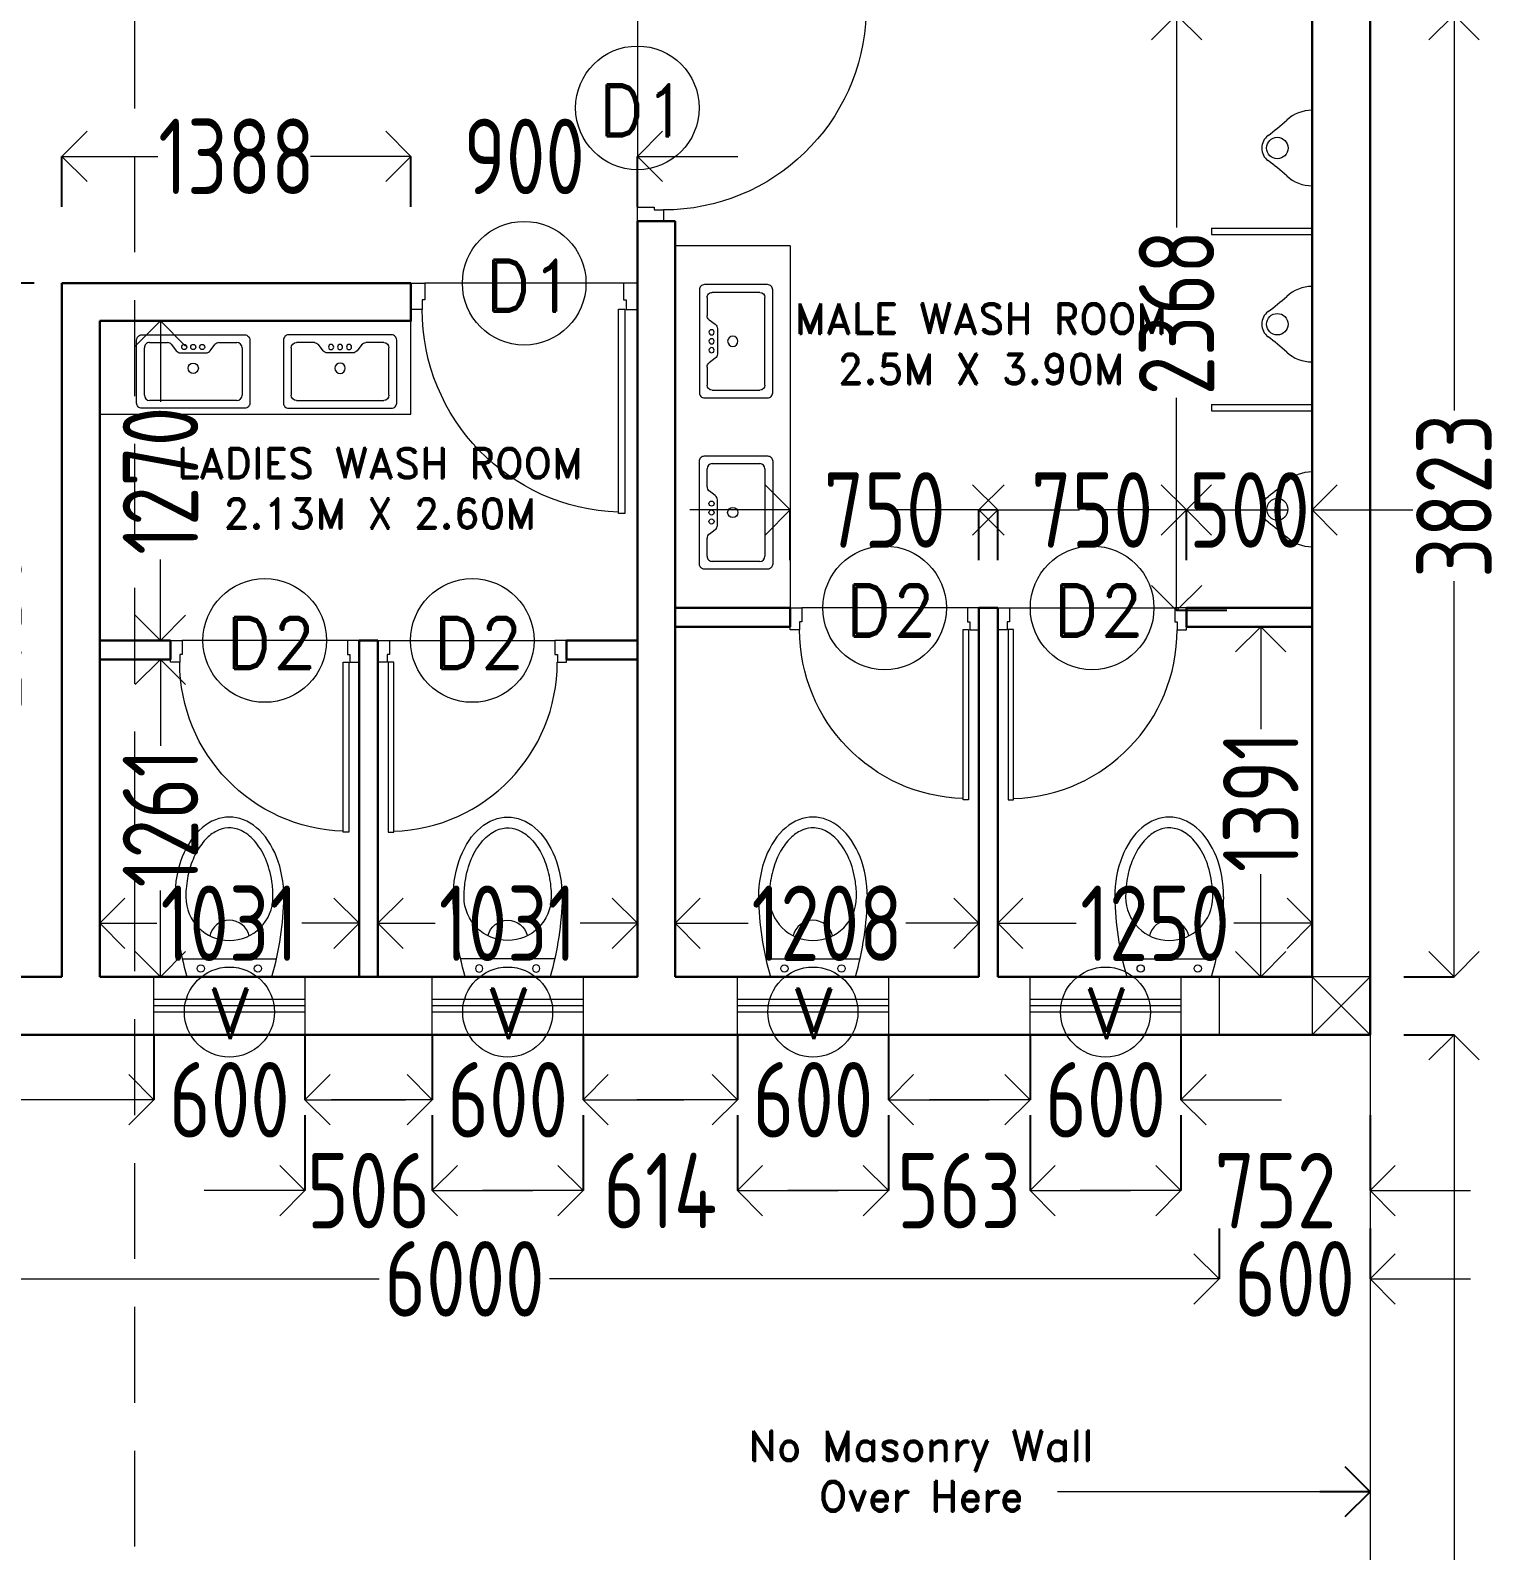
# Model space of a CAD drawing. Header units: inches. Extents: x -605 to 2991212, y -2872845 to 0.
# Drawn here: x 2177014 to 2182870, y -2688131 to -2682090 of the extents above; entities that cross this region are included whole.
import ezdxf

# ---------------------------------------------------------------- set-up
doc = ezdxf.new("R2010")
doc.units = ezdxf.units.IN
doc.header["$LTSCALE"] = 600
doc.header["$MEASUREMENT"] = 0
doc.linetypes.add('DASHED', pattern=[19.05, 12.7, -6.35])
for name, color, linetype, lineweight in [('DIM', 251, 'Continuous', 0), ('FURNITURE', 23, 'Continuous', 9), ('object dash', 250, 'DASHED', 5), ('OBJET', 251, 'Continuous', 9), ('rRCC 2', 40, 'Continuous', 15), ('TEXT', 7, 'Continuous', 0), ('WALLS', 7, 'Continuous', 30)]:
    doc.layers.add(name, color=color, linetype=linetype, lineweight=lineweight)
doc.layers.add('SnT-DIMENSION', color=7, linetype='Continuous')
doc.layers.add('SnT-ROAD', color=25, linetype='Continuous')
doc.layers.add('window', color=7, linetype='Continuous', lineweight=15, true_color=0x735461)
doc.styles.add('DIM', font='geniso.shx', dxfattribs={"width": 0.85})
doc.styles.add('PV_ROMAND', font='romand.shx')
doc.styles.add('ROMAND', font='romand.shx')
doc.dimstyles.new('ST-100', dxfattribs={"dimscale": 100, "dimtxt": 2.5, "dimasz": 2, "dimexe": 0.18, "dimexo": 0.0625, "dimgap": 0.2, "dimtad": 0, "dimdec": 0, "dimzin": 0, "dimdsep": 46, "dimtxsty": 'DIM', "dimblk": 'OPEN90', "dimcen": 0.09, "dimclrd": 256, "dimclrt": 7, "dimadec": 0, "dimazin": 0, "dimtfac": 1, "dimtdec": 0, "dimtofl": 0, "dimtmove": 0, "dimatfit": 3, "dimldrblk": 'OPEN90', "dimfxl": 1, "dimtolj": 1, "dimtzin": 0, "dimlwd": -1, "dimarcsym": 0})

# ---------------------------------------------------------------- blocks, each defined once
blk = doc.blocks.new('WC')
at = {"layer": 'OBJET'}
for p, q in [((-6.48, 2.5), (6.48, 2.5)), ((-5.84, 0), (5.84, 0))]:
    blk.add_line(p, q, dxfattribs=at)
for centre in [(-3.93, 1.15), (3.93, 1.15)]:
    blk.add_circle(centre, 0.504, dxfattribs=at)
for centre, radius, start, end in [((34.68, 11.75), 42.19, 181.0205, 196.1744), ((0, 11), 6, 180, 0), ((-34.68, 11.75), 42.19, 343.8256, 358.9795), ((0, 5), 2.79, 13.4234, 166.5766)]:
    blk.add_arc(centre, radius, start, end, dxfattribs=at)
blk.add_ellipse((0, 11), major_axis=(0, 11), ratio=0.681818, start_param=4.712389, end_param=7.853982, dxfattribs=at)
blk.add_open_spline([(6, 11), (6, 11.71), (5.95, 12.42), (5.68, 14.24), (5.38, 15.32), (4.55, 17.24), (4.03, 18.06), (2.88, 19.36), (2.26, 19.83), (1.01, 20.41), (0.39, 20.53), (-0.74, 20.46), (-1.26, 20.32), (-2.29, 19.8), (-2.8, 19.41), (-3.77, 18.39), (-4.22, 17.76), (-4.99, 16.29), (-5.31, 15.46), (-5.78, 13.68), (-5.93, 12.73), (-5.99, 11.52), (-6, 11.26), (-6, 11)], degree=3, knots=[4.712389, 4.712389, 4.712389, 4.712389, 4.92559, 4.92559, 5.275668, 5.275668, 5.625747, 5.625747, 5.975825, 5.975825, 6.325903, 6.325903, 6.616019, 6.616019, 6.906135, 6.906135, 7.196251, 7.196251, 7.486368, 7.486368, 7.776484, 7.776484, 7.853982, 7.853982, 7.853982, 7.853982], dxfattribs=at)
blk = doc.blocks.new('svsdsdcsd')
at = {"layer": 'OBJET', "linetype": 'ByBlock'}
for p, q in [((165026.23, -53640.84), (165026.23, -53633.05)), ((165027.08, -53632.21), (165041.39, -53632.21)), ((165042.23, -53633.05), (165042.23, -53640.84)), ((165031.46, -53640.33), (165030.7, -53641.34)), ((165036.34, -53640), (165032.13, -53640)), ((165037.77, -53641.34), (165037.01, -53640.33)), ((165030.02, -53641.68), (165027.08, -53641.68)), ((165041.39, -53641.68), (165038.44, -53641.68))]:
    blk.add_line(p, q, dxfattribs=at)
blk.add_lwpolyline([(165042.66, -53642.94), (165025.81, -53642.94, -0.414214), (165024.97, -53642.1), (165024.97, -53631.78, -0.414214), (165025.81, -53630.94), (165042.66, -53630.94, -0.414214), (165043.5, -53631.78), (165043.5, -53642.1, -0.414214)], format="xyb", close=True, dxfattribs=at)
for centre, radius in [((165034.23, -53637.47), 0.842), ((165032.77, -53640.95), 0.421), ((165034.23, -53640.95), 0.421), ((165035.7, -53640.95), 0.421)]:
    blk.add_circle(centre, radius, dxfattribs=at)
for centre, start, end in [((165027.08, -53633.05), 90, 180), ((165041.39, -53633.05), 0, 90), ((165032.13, -53640.84), 90, 143.1301), ((165036.34, -53640.84), 36.8699, 90), ((165027.08, -53640.84), 180, 270), ((165030.02, -53640.84), 270, 323.1301), ((165038.44, -53640.84), 216.8699, 270), ((165041.39, -53640.84), 270, 0)]:
    blk.add_arc(centre, 0.842, start, end, dxfattribs=at)
blk = doc.blocks.new('Urinal')
at = {"layer": 'OBJET'}
blk.add_circle((2454060.82, -2300340.1), 1.71, dxfattribs=at)
for centre, radius, start, end in [((2454055.28, -2300340.1), 6, 47.5611, 90), ((2454083.62, -2300309.11), 36, 227.5611, 233.6632), ((2454060.82, -2300340.1), 2.48, 306.3368, 53.6632), ((2454083.62, -2300371.1), 36, 126.3368, 132.4389), ((2454055.28, -2300340.1), 6, 270, 312.4389)]:
    blk.add_arc(centre, radius, start, end, dxfattribs=at)
blk = doc.blocks.new('door1')
at = {"layer": 'FURNITURE', "ltscale": 10}
blk.add_line((-29102.45, -2427.68), (-29134.02, -2427.68), dxfattribs=at)
for points in [[(-29103.25, -2391.1), (-29103.25, -2423.54), (-29102.22, -2423.54), (-29102.22, -2391.1)], [(-29134.02, -2425.03), (-29134.47, -2425.03), (-29134.47, -2423.52), (-29136.24, -2423.52), (-29136.24, -2427.68), (-29134.02, -2427.68)], [(-29102.45, -2425.03), (-29102.01, -2425.03), (-29102.01, -2423.52), (-29100.24, -2423.52), (-29100.24, -2427.68), (-29102.45, -2427.68)]]:
    blk.add_lwpolyline(points, close=True, dxfattribs=at)
blk.add_arc((-29102.22, -2423.52), 32.24, 91.8346, 180, dxfattribs=at)
blk = doc.blocks.new('D1')
at = {"layer": 'TEXT'}
blk.add_circle((2456730.2, -2276732.2), 245.7, dxfattribs=at)
at = {"layer": 'TEXT', "insert": (2456573, -2276639.1), "char_height": 206.12, "attachment_point": 1, "style": 'PV_ROMAND'}
blk.add_mtext('D1', dxfattribs=at)
blk = doc.blocks.new('D2')
at = {"layer": 'TEXT'}
blk.add_circle((2458088.9, -2300413.6), 245.7, dxfattribs=at)
at = {"layer": 'TEXT', "insert": (2457931.8, -2300320.5), "char_height": 206.12, "attachment_point": 1, "style": 'PV_ROMAND'}
blk.add_mtext('D2', dxfattribs=at)
blk = doc.blocks.new('_Open90')
at = {"color": 0, "linetype": 'ByBlock', "lineweight": -2}
for p, q in [((-0.5, 0.5), (0, 0)), ((0, 0), (-1, 0)), ((0, 0), (-0.5, -0.5))]:
    blk.add_line(p, q, dxfattribs=at)
blk = doc.blocks.new('*D1739')
at = {"layer": 'Defpoints', "color": 0}
for p in [(2182224.2, -2686081), (2182673.4, -2686081), (2182339.2, -2713069.9)]:
    blk.add_point(p, dxfattribs=at)
at = {"layer": 'DIM', "color": 0, "lineweight": -2}
for p, q in [((2182473.4, -2686081), (2182673.4, -2686081)), ((2182473.4, -2713069.9), (2182673.4, -2713069.9))]:
    blk.add_line(p, q, dxfattribs=at)
at = {"layer": 'DIM'}
for p, q in [((2182673.4, -2686281), (2182673.4, -2699146.5)), ((2182673.4, -2712869.9), (2182673.4, -2700004.4))]:
    blk.add_line(p, q, dxfattribs=at)
at = {"layer": 'DIM', "xscale": 200, "yscale": 200, "zscale": 200}
for p, rotation in [((2182673.4, -2686081), 90), ((2182673.4, -2713069.9), 270)]:
    blk.add_blockref('_Open90', p, dxfattribs=dict(at, rotation=rotation))
at = {"layer": 'DIM', "color": 7, "insert": (2182673.4, -2699575.4), "char_height": 300, "attachment_point": 5, "rotation": 90, "style": 'DIM'}
blk.add_mtext('\\A1;26989', dxfattribs=at)
blk = doc.blocks.new('*D1740')
at = {"layer": 'Defpoints', "color": 0}
for p in [(2182339.2, -2682028.1), (2182673.4, -2682028.1), (2182339.2, -2685851)]:
    blk.add_point(p, dxfattribs=at)
at = {"layer": 'DIM', "color": 0, "lineweight": -2}
for p, q in [((2182473.4, -2682028.1), (2182673.4, -2682028.1)), ((2182473.4, -2685851), (2182673.4, -2685851))]:
    blk.add_line(p, q, dxfattribs=at)
at = {"layer": 'DIM'}
for p, q in [((2182673.4, -2682228.1), (2182673.4, -2683600.8)), ((2182673.4, -2685651), (2182673.4, -2684278.3))]:
    blk.add_line(p, q, dxfattribs=at)
at = {"layer": 'DIM', "xscale": 200, "yscale": 200, "zscale": 200}
for p, rotation in [((2182673.4, -2682028.1), 90), ((2182673.4, -2685851), 270)]:
    blk.add_blockref('_Open90', p, dxfattribs=dict(at, rotation=rotation))
at = {"layer": 'DIM', "color": 7, "insert": (2182673.4, -2683939.5), "char_height": 300, "attachment_point": 5, "rotation": 90, "style": 'DIM'}
blk.add_mtext('\\A1;3823', dxfattribs=at)
blk = doc.blocks.new('*D1747')
at = {"layer": 'Defpoints', "color": 0}
for p in [(2175739.2, -2686081), (2181739.2, -2686081), (2175739.2, -2687051.1)]:
    blk.add_point(p, dxfattribs=at)
at = {"layer": 'DIM', "color": 0, "lineweight": -2}
for p, q in [((2175739.2, -2686851.1), (2175739.2, -2687051.1)), ((2181739.2, -2686851.1), (2181739.2, -2687051.1))]:
    blk.add_line(p, q, dxfattribs=at)
at = {"layer": 'DIM'}
for p, q in [((2175939.2, -2687051.1), (2178400.3, -2687051.1)), ((2181539.2, -2687051.1), (2179078, -2687051.1))]:
    blk.add_line(p, q, dxfattribs=at)
at = {"layer": 'DIM', "xscale": 200, "yscale": 200, "zscale": 200, "rotation": 180}
blk.add_blockref('_Open90', (2175739.2, -2687051.1), dxfattribs=at)
at = {"layer": 'DIM', "xscale": 200, "yscale": 200, "zscale": 200}
blk.add_blockref('_Open90', (2181739.2, -2687051.1), dxfattribs=at)
at = {"layer": 'DIM', "color": 7, "insert": (2178739.2, -2687051.1), "char_height": 300, "attachment_point": 5, "style": 'DIM'}
blk.add_mtext('\\A1;6000', dxfattribs=at)
blk = doc.blocks.new('*D1748')
at = {"layer": 'Defpoints', "color": 0}
for p in [(2181739.2, -2686081), (2182339.2, -2686081), (2182339.2, -2687051.1)]:
    blk.add_point(p, dxfattribs=at)
at = {"layer": 'DIM', "color": 0, "lineweight": -2}
for p, q in [((2181739.2, -2686851.1), (2181739.2, -2687051.1)), ((2182339.2, -2686851.1), (2182339.2, -2687051.1))]:
    blk.add_line(p, q, dxfattribs=at)
at = {"layer": 'DIM'}
for p, q in [((2181539.2, -2687051.1), (2181339.2, -2687051.1)), ((2182539.2, -2687051.1), (2182739.2, -2687051.1))]:
    blk.add_line(p, q, dxfattribs=at)
at = {"layer": 'DIM', "xscale": 200, "yscale": 200, "zscale": 200}
blk.add_blockref('_Open90', (2181739.2, -2687051.1), dxfattribs=at)
at = {"layer": 'DIM', "xscale": 200, "yscale": 200, "zscale": 200, "rotation": 180}
blk.add_blockref('_Open90', (2182339.2, -2687051.1), dxfattribs=at)
at = {"layer": 'DIM', "color": 7, "insert": (2182039.2, -2687051.1), "char_height": 300, "attachment_point": 5, "style": 'DIM'}
blk.add_mtext('\\A1;600', dxfattribs=at)
blk = doc.blocks.new('*D1751')
at = {"layer": 'Defpoints', "color": 0}
for p in [(2177139.2, -2683094.8), (2176828.7, -2685851), (2177139.2, -2685851)]:
    blk.add_point(p, dxfattribs=at)
at = {"layer": 'DIM', "color": 0, "lineweight": -2}
for p, q in [((2177028.7, -2683094.8), (2176828.7, -2683094.8)), ((2177028.7, -2685851), (2176828.7, -2685851))]:
    blk.add_line(p, q, dxfattribs=at)
at = {"layer": 'DIM'}
for p, q in [((2176828.7, -2683294.8), (2176828.7, -2684134)), ((2176828.7, -2685651), (2176828.7, -2684811.7))]:
    blk.add_line(p, q, dxfattribs=at)
at = {"layer": 'DIM', "xscale": 200, "yscale": 200, "zscale": 200}
for p, rotation in [((2176828.7, -2683094.8), 90), ((2176828.7, -2685851), 270)]:
    blk.add_blockref('_Open90', p, dxfattribs=dict(at, rotation=rotation))
at = {"layer": 'DIM', "color": 7, "insert": (2176828.7, -2684472.9), "char_height": 300, "attachment_point": 5, "rotation": 90, "style": 'DIM'}
blk.add_mtext('\\A1;2756', dxfattribs=at)
blk = doc.blocks.new('*D1752')
at = {"layer": 'Defpoints', "color": 0}
for p in [(2178526.7, -2682591), (2177139.2, -2683094.8), (2178526.7, -2683094.8)]:
    blk.add_point(p, dxfattribs=at)
at = {"layer": 'DIM', "color": 0, "lineweight": -2}
for p, q in [((2177139.2, -2682791), (2177139.2, -2682591)), ((2178526.7, -2682791), (2178526.7, -2682591))]:
    blk.add_line(p, q, dxfattribs=at)
at = {"layer": 'DIM'}
for p, q in [((2177339.2, -2682591), (2177519.7, -2682591)), ((2178326.7, -2682591), (2178146.2, -2682591))]:
    blk.add_line(p, q, dxfattribs=at)
at = {"layer": 'DIM', "xscale": 200, "yscale": 200, "zscale": 200, "rotation": 180}
blk.add_blockref('_Open90', (2177139.2, -2682591), dxfattribs=at)
at = {"layer": 'DIM', "xscale": 200, "yscale": 200, "zscale": 200}
blk.add_blockref('_Open90', (2178526.7, -2682591), dxfattribs=at)
at = {"layer": 'DIM', "color": 7, "insert": (2177832.9, -2682591), "char_height": 300, "attachment_point": 5, "style": 'DIM'}
blk.add_mtext('\\A1;1388', dxfattribs=at)
blk = doc.blocks.new('*D1753')
at = {"layer": 'Defpoints', "color": 0}
for p in [(2179426.7, -2682591), (2178526.7, -2683094.8), (2179426.7, -2683094.8)]:
    blk.add_point(p, dxfattribs=at)
at = {"layer": 'DIM'}
for p, q in [((2178326.7, -2682591), (2178126.7, -2682591)), ((2179626.7, -2682591), (2179826.7, -2682591))]:
    blk.add_line(p, q, dxfattribs=at)
at = {"layer": 'DIM', "color": 0, "lineweight": -2}
for p, q in [((2178526.7, -2682791), (2178526.7, -2682591)), ((2179426.7, -2682791), (2179426.7, -2682591))]:
    blk.add_line(p, q, dxfattribs=at)
at = {"layer": 'DIM', "xscale": 200, "yscale": 200, "zscale": 200}
blk.add_blockref('_Open90', (2178526.7, -2682591), dxfattribs=at)
at = {"layer": 'DIM', "xscale": 200, "yscale": 200, "zscale": 200, "rotation": 180}
blk.add_blockref('_Open90', (2179426.7, -2682591), dxfattribs=at)
at = {"layer": 'DIM', "color": 7, "insert": (2178976.7, -2682591), "char_height": 300, "attachment_point": 5, "style": 'DIM'}
blk.add_mtext('\\A1;900', dxfattribs=at)
blk = doc.blocks.new('*D1754')
at = {"layer": 'Defpoints', "color": 0}
for p in [(2177289.2, -2683244.8), (2177289.2, -2684514.5), (2177530.8, -2684514.5)]:
    blk.add_point(p, dxfattribs=at)
at = {"layer": 'DIM', "color": 0, "lineweight": -2}
for p, q in [((2177330.8, -2683244.8), (2177530.8, -2683244.8)), ((2177330.8, -2684514.5), (2177530.8, -2684514.5))]:
    blk.add_line(p, q, dxfattribs=at)
at = {"layer": 'DIM'}
for p, q in [((2177530.8, -2683444.8), (2177530.8, -2683566.3)), ((2177530.8, -2684314.5), (2177530.8, -2684193))]:
    blk.add_line(p, q, dxfattribs=at)
at = {"layer": 'DIM', "xscale": 200, "yscale": 200, "zscale": 200}
for p, rotation in [((2177530.8, -2683244.8), 90), ((2177530.8, -2684514.5), 270)]:
    blk.add_blockref('_Open90', p, dxfattribs=dict(at, rotation=rotation))
at = {"layer": 'DIM', "color": 7, "insert": (2177530.8, -2683879.7), "char_height": 300, "attachment_point": 5, "rotation": 90, "style": 'DIM'}
blk.add_mtext('\\A1;1270', dxfattribs=at)
blk = doc.blocks.new('*D1755')
at = {"layer": 'Defpoints', "color": 0}
for p in [(2177289.2, -2684589.5), (2177289.2, -2685851), (2177530.8, -2685851)]:
    blk.add_point(p, dxfattribs=at)
at = {"layer": 'DIM', "color": 0, "lineweight": -2}
for p, q in [((2177330.8, -2684589.5), (2177530.8, -2684589.5)), ((2177330.8, -2685851), (2177530.8, -2685851))]:
    blk.add_line(p, q, dxfattribs=at)
at = {"layer": 'DIM'}
for p, q in [((2177530.8, -2684789.5), (2177530.8, -2684932.5)), ((2177530.8, -2685651), (2177530.8, -2685508))]:
    blk.add_line(p, q, dxfattribs=at)
at = {"layer": 'DIM', "xscale": 200, "yscale": 200, "zscale": 200}
for p, rotation in [((2177530.8, -2684589.5), 90), ((2177530.8, -2685851), 270)]:
    blk.add_blockref('_Open90', p, dxfattribs=dict(at, rotation=rotation))
at = {"layer": 'DIM', "color": 7, "insert": (2177530.8, -2685220.2), "char_height": 300, "attachment_point": 5, "rotation": 90, "style": 'DIM'}
blk.add_mtext('\\A1;1261', dxfattribs=at)
blk = doc.blocks.new('*D1756')
at = {"layer": 'Defpoints', "color": 0}
for p in [(2177289.2, -2684589.5), (2178320.4, -2684589.5), (2178320.4, -2685638.3)]:
    blk.add_point(p, dxfattribs=at)
at = {"layer": 'DIM', "color": 0, "lineweight": -2}
for p, q in [((2177289.2, -2685438.3), (2177289.2, -2685638.3)), ((2178320.4, -2685438.3), (2178320.4, -2685638.3))]:
    blk.add_line(p, q, dxfattribs=at)
at = {"layer": 'DIM'}
for p, q in [((2177489.2, -2685638.3), (2177517, -2685638.3)), ((2178120.4, -2685638.3), (2178092.5, -2685638.3))]:
    blk.add_line(p, q, dxfattribs=at)
at = {"layer": 'DIM', "xscale": 200, "yscale": 200, "zscale": 200, "rotation": 180}
blk.add_blockref('_Open90', (2177289.2, -2685638.3), dxfattribs=at)
at = {"layer": 'DIM', "xscale": 200, "yscale": 200, "zscale": 200}
blk.add_blockref('_Open90', (2178320.4, -2685638.3), dxfattribs=at)
at = {"layer": 'DIM', "color": 7, "insert": (2177804.8, -2685638.3), "char_height": 300, "attachment_point": 5, "style": 'DIM'}
blk.add_mtext('\\A1;1031', dxfattribs=at)
blk = doc.blocks.new('*D1757')
at = {"layer": 'Defpoints', "color": 0}
for p in [(2179426.7, -2685638.3), (2178395.4, -2685851), (2179426.7, -2685851)]:
    blk.add_point(p, dxfattribs=at)
at = {"layer": 'DIM', "color": 0, "lineweight": -2}
for p, q in [((2178395.4, -2685838.3), (2178395.4, -2685638.3)), ((2179426.7, -2685838.3), (2179426.7, -2685638.3))]:
    blk.add_line(p, q, dxfattribs=at)
at = {"layer": 'DIM'}
for p, q in [((2178595.4, -2685638.3), (2178623.3, -2685638.3)), ((2179226.7, -2685638.3), (2179198.8, -2685638.3))]:
    blk.add_line(p, q, dxfattribs=at)
at = {"layer": 'DIM', "xscale": 200, "yscale": 200, "zscale": 200, "rotation": 180}
blk.add_blockref('_Open90', (2178395.4, -2685638.3), dxfattribs=at)
at = {"layer": 'DIM', "xscale": 200, "yscale": 200, "zscale": 200}
blk.add_blockref('_Open90', (2179426.7, -2685638.3), dxfattribs=at)
at = {"layer": 'DIM', "color": 7, "insert": (2178911, -2685638.3), "char_height": 300, "attachment_point": 5, "style": 'DIM'}
blk.add_mtext('\\A1;1031', dxfattribs=at)
blk = doc.blocks.new('*D1758')
at = {"layer": 'Defpoints', "color": 0}
for p in [(2180784.6, -2685638.3), (2179576.7, -2685851), (2180784.6, -2685851)]:
    blk.add_point(p, dxfattribs=at)
at = {"layer": 'DIM', "color": 0, "lineweight": -2}
for p, q in [((2179576.7, -2685838.3), (2179576.7, -2685638.3)), ((2180784.6, -2685838.3), (2180784.6, -2685638.3))]:
    blk.add_line(p, q, dxfattribs=at)
at = {"layer": 'DIM'}
for p, q in [((2179776.7, -2685638.3), (2179867.4, -2685638.3)), ((2180584.6, -2685638.3), (2180493.9, -2685638.3))]:
    blk.add_line(p, q, dxfattribs=at)
at = {"layer": 'DIM', "xscale": 200, "yscale": 200, "zscale": 200, "rotation": 180}
blk.add_blockref('_Open90', (2179576.7, -2685638.3), dxfattribs=at)
at = {"layer": 'DIM', "xscale": 200, "yscale": 200, "zscale": 200}
blk.add_blockref('_Open90', (2180784.6, -2685638.3), dxfattribs=at)
at = {"layer": 'DIM', "color": 7, "insert": (2180180.6, -2685638.3), "char_height": 300, "attachment_point": 5, "style": 'DIM'}
blk.add_mtext('\\A1;1208', dxfattribs=at)
blk = doc.blocks.new('*D1759')
at = {"layer": 'Defpoints', "color": 0}
for p in [(2182109.2, -2685638.3), (2180859.6, -2685851), (2182109.2, -2685851)]:
    blk.add_point(p, dxfattribs=at)
at = {"layer": 'DIM', "color": 0, "lineweight": -2}
for p, q in [((2180859.6, -2685838.3), (2180859.6, -2685638.3)), ((2182109.2, -2685838.3), (2182109.2, -2685638.3))]:
    blk.add_line(p, q, dxfattribs=at)
at = {"layer": 'DIM'}
for p, q in [((2181059.6, -2685638.3), (2181171, -2685638.3)), ((2181909.2, -2685638.3), (2181797.7, -2685638.3))]:
    blk.add_line(p, q, dxfattribs=at)
at = {"layer": 'DIM', "xscale": 200, "yscale": 200, "zscale": 200, "rotation": 180}
blk.add_blockref('_Open90', (2180859.6, -2685638.3), dxfattribs=at)
at = {"layer": 'DIM', "xscale": 200, "yscale": 200, "zscale": 200}
blk.add_blockref('_Open90', (2182109.2, -2685638.3), dxfattribs=at)
at = {"layer": 'DIM', "color": 7, "insert": (2181484.4, -2685638.3), "char_height": 300, "attachment_point": 5, "style": 'DIM'}
blk.add_mtext('\\A1;1250', dxfattribs=at)
blk = doc.blocks.new('*D1760')
at = {"layer": 'Defpoints', "color": 0}
for p in [(2181904.9, -2684460), (2182109.2, -2684460), (2182109.2, -2685851)]:
    blk.add_point(p, dxfattribs=at)
at = {"layer": 'DIM', "color": 0, "lineweight": -2}
for p, q in [((2182104.9, -2684460), (2181904.9, -2684460)), ((2182104.9, -2685851), (2181904.9, -2685851))]:
    blk.add_line(p, q, dxfattribs=at)
at = {"layer": 'DIM'}
for p, q in [((2181904.9, -2684660), (2181904.9, -2684867.3)), ((2181904.9, -2685651), (2181904.9, -2685443.7))]:
    blk.add_line(p, q, dxfattribs=at)
at = {"layer": 'DIM', "xscale": 200, "yscale": 200, "zscale": 200}
for p, rotation in [((2181904.9, -2684460), 90), ((2181904.9, -2685851), 270)]:
    blk.add_blockref('_Open90', p, dxfattribs=dict(at, rotation=rotation))
at = {"layer": 'DIM', "color": 7, "insert": (2181904.9, -2685155.5), "char_height": 300, "attachment_point": 5, "rotation": 90, "style": 'DIM'}
blk.add_mtext('\\A1;1391', dxfattribs=at)
blk = doc.blocks.new('*D1761')
at = {"layer": 'Defpoints', "color": 0}
for p in [(2181609.6, -2683995.8), (2181609.6, -2684385), (2182109.2, -2684385)]:
    blk.add_point(p, dxfattribs=at)
at = {"layer": 'DIM'}
for p, q in [((2181409.6, -2683995.8), (2181209.6, -2683995.8)), ((2182309.2, -2683995.8), (2182509.2, -2683995.8))]:
    blk.add_line(p, q, dxfattribs=at)
at = {"layer": 'DIM', "color": 0, "lineweight": -2}
for p, q in [((2181609.6, -2684195.8), (2181609.6, -2683995.8)), ((2182109.2, -2684195.8), (2182109.2, -2683995.8))]:
    blk.add_line(p, q, dxfattribs=at)
at = {"layer": 'DIM', "xscale": 200, "yscale": 200, "zscale": 200}
blk.add_blockref('_Open90', (2181609.6, -2683995.8), dxfattribs=at)
at = {"layer": 'DIM', "xscale": 200, "yscale": 200, "zscale": 200, "rotation": 180}
blk.add_blockref('_Open90', (2182109.2, -2683995.8), dxfattribs=at)
at = {"layer": 'DIM', "color": 7, "insert": (2181859.4, -2683995.8), "char_height": 300, "attachment_point": 5, "style": 'DIM'}
blk.add_mtext('\\A1;500', dxfattribs=at)
blk = doc.blocks.new('*D1762')
at = {"layer": 'Defpoints', "color": 0}
for p in [(2180859.6, -2683995.8), (2180859.6, -2684385), (2181609.6, -2684385)]:
    blk.add_point(p, dxfattribs=at)
at = {"layer": 'DIM'}
for p, q in [((2180659.6, -2683995.8), (2180459.6, -2683995.8)), ((2181809.6, -2683995.8), (2182009.6, -2683995.8))]:
    blk.add_line(p, q, dxfattribs=at)
at = {"layer": 'DIM', "color": 0, "lineweight": -2}
for p, q in [((2180859.6, -2684195.8), (2180859.6, -2683995.8)), ((2181609.6, -2684195.8), (2181609.6, -2683995.8))]:
    blk.add_line(p, q, dxfattribs=at)
at = {"layer": 'DIM', "xscale": 200, "yscale": 200, "zscale": 200}
blk.add_blockref('_Open90', (2180859.6, -2683995.8), dxfattribs=at)
at = {"layer": 'DIM', "xscale": 200, "yscale": 200, "zscale": 200, "rotation": 180}
blk.add_blockref('_Open90', (2181609.6, -2683995.8), dxfattribs=at)
at = {"layer": 'DIM', "color": 7, "insert": (2181234.6, -2683995.8), "char_height": 300, "attachment_point": 5, "style": 'DIM'}
blk.add_mtext('\\A1;750', dxfattribs=at)
blk = doc.blocks.new('*D1763')
at = {"layer": 'Defpoints', "color": 0}
for p in [(2180034.6, -2683995.8), (2180034.6, -2684385), (2180784.6, -2684385)]:
    blk.add_point(p, dxfattribs=at)
at = {"layer": 'DIM'}
for p, q in [((2179834.6, -2683995.8), (2179634.6, -2683995.8)), ((2180984.6, -2683995.8), (2181184.6, -2683995.8))]:
    blk.add_line(p, q, dxfattribs=at)
at = {"layer": 'DIM', "color": 0, "lineweight": -2}
for p, q in [((2180034.6, -2684195.8), (2180034.6, -2683995.8)), ((2180784.6, -2684195.8), (2180784.6, -2683995.8))]:
    blk.add_line(p, q, dxfattribs=at)
at = {"layer": 'DIM', "xscale": 200, "yscale": 200, "zscale": 200}
blk.add_blockref('_Open90', (2180034.6, -2683995.8), dxfattribs=at)
at = {"layer": 'DIM', "xscale": 200, "yscale": 200, "zscale": 200, "rotation": 180}
blk.add_blockref('_Open90', (2180784.6, -2683995.8), dxfattribs=at)
at = {"layer": 'DIM', "color": 7, "insert": (2180409.6, -2683995.8), "char_height": 300, "attachment_point": 5, "style": 'DIM'}
blk.add_mtext('\\A1;750', dxfattribs=at)
blk = doc.blocks.new('*D1764')
at = {"layer": 'Defpoints', "color": 0}
for p in [(2181570.4, -2682028.1), (2182109.2, -2682028.1), (2182109.2, -2684395.9)]:
    blk.add_point(p, dxfattribs=at)
at = {"layer": 'DIM', "color": 0, "lineweight": -2}
for p, q in [((2181770.4, -2682028.1), (2181570.4, -2682028.1)), ((2181770.4, -2684395.9), (2181570.4, -2684395.9))]:
    blk.add_line(p, q, dxfattribs=at)
at = {"layer": 'DIM'}
for p, q in [((2181570.4, -2682228.1), (2181570.4, -2682873.3)), ((2181570.4, -2684195.9), (2181570.4, -2683550.8))]:
    blk.add_line(p, q, dxfattribs=at)
at = {"layer": 'DIM', "xscale": 200, "yscale": 200, "zscale": 200}
for p, rotation in [((2181570.4, -2682028.1), 90), ((2181570.4, -2684395.9), 270)]:
    blk.add_blockref('_Open90', p, dxfattribs=dict(at, rotation=rotation))
at = {"layer": 'DIM', "color": 7, "insert": (2181570.4, -2683212), "char_height": 300, "attachment_point": 5, "rotation": 90, "style": 'DIM'}
blk.add_mtext('\\A1;2368', dxfattribs=at)
blk = doc.blocks.new('VV')
at = {"layer": 'TEXT'}
blk.add_circle((2939920.5, -2415110.8), 178.8, dxfattribs=at)
at = {"layer": 'window', "color": 146, "linetype": 'ByBlock', "true_color": 0x105689}
for p, q in [((2940220.5, -2414970.8), (2939620.5, -2414970.8)), ((2940220.5, -2415060.8), (2939620.5, -2415060.8)), ((2940220.5, -2415085.8), (2939620.5, -2415085.8)), ((2940220.5, -2415110.8), (2939620.5, -2415110.8)), ((2940220.5, -2415200.8), (2939620.5, -2415200.8))]:
    blk.add_line(p, q, dxfattribs=at)
for points in [[(2939620.5, -2415200.8), (2939620.5, -2414970.8)], [(2940220.5, -2414970.8), (2940220.5, -2415200.8)]]:
    blk.add_lwpolyline(points, dxfattribs=at)
at = {"layer": 'TEXT', "insert": (2939838.2, -2415017.9), "char_height": 200, "attachment_point": 1, "style": 'PV_ROMAND'}
blk.add_mtext('V', dxfattribs=at)
blk = doc.blocks.new('*D1792')
at = {"layer": 'Defpoints', "color": 0}
for p in [(2175369.2, -2686081), (2177504.8, -2686081), (2177504.8, -2686339.5)]:
    blk.add_point(p, dxfattribs=at)
at = {"layer": 'DIM', "color": 0, "linetype": 'ByBlock', "lineweight": -2}
for p, q in [((2175369.2, -2686081), (2175369.2, -2686339.5)), ((2177504.8, -2686081), (2177504.8, -2686339.5))]:
    blk.add_line(p, q, dxfattribs=at)
at = {"layer": 'DIM', "linetype": 'ByBlock'}
for p, q in [((2175569.2, -2686339.5), (2176123.6, -2686339.5)), ((2177304.8, -2686339.5), (2176750.3, -2686339.5))]:
    blk.add_line(p, q, dxfattribs=at)
at = {"layer": 'DIM', "xscale": 200, "yscale": 200, "zscale": 200, "rotation": 180}
blk.add_blockref('_Open90', (2175369.2, -2686339.5), dxfattribs=at)
at = {"layer": 'DIM', "xscale": 200, "yscale": 200, "zscale": 200}
blk.add_blockref('_Open90', (2177504.8, -2686339.5), dxfattribs=at)
at = {"layer": 'DIM', "color": 7, "insert": (2176437, -2686339.5), "char_height": 300, "attachment_point": 5, "style": 'DIM'}
blk.add_mtext('\\A1;2136', dxfattribs=at)
blk = doc.blocks.new('*D1793')
at = {"layer": 'Defpoints', "color": 0}
for p in [(2177504.8, -2686081), (2178104.8, -2686081), (2178104.8, -2686339.5)]:
    blk.add_point(p, dxfattribs=at)
at = {"layer": 'DIM', "color": 0, "linetype": 'ByBlock', "lineweight": -2}
for p, q in [((2177504.8, -2686081), (2177504.8, -2686339.5)), ((2178104.8, -2686081), (2178104.8, -2686339.5))]:
    blk.add_line(p, q, dxfattribs=at)
at = {"layer": 'DIM', "linetype": 'ByBlock'}
for p, q in [((2177304.8, -2686339.5), (2177104.8, -2686339.5)), ((2178304.8, -2686339.5), (2178504.8, -2686339.5))]:
    blk.add_line(p, q, dxfattribs=at)
at = {"layer": 'DIM', "xscale": 200, "yscale": 200, "zscale": 200}
blk.add_blockref('_Open90', (2177504.8, -2686339.5), dxfattribs=at)
at = {"layer": 'DIM', "xscale": 200, "yscale": 200, "zscale": 200, "rotation": 180}
blk.add_blockref('_Open90', (2178104.8, -2686339.5), dxfattribs=at)
at = {"layer": 'DIM', "color": 7, "insert": (2177804.8, -2686339.5), "char_height": 300, "attachment_point": 5, "style": 'DIM'}
blk.add_mtext('\\A1;600', dxfattribs=at)
blk = doc.blocks.new('*D1794')
at = {"layer": 'Defpoints', "color": 0}
for p in [(2178104.8, -2686081), (2178611, -2686081), (2178611, -2686700.5)]:
    blk.add_point(p, dxfattribs=at)
at = {"layer": 'DIM', "color": 0, "linetype": 'ByBlock', "lineweight": -2}
for p, q in [((2178104.8, -2686400.5), (2178104.8, -2686700.5)), ((2178611, -2686400.5), (2178611, -2686700.5))]:
    blk.add_line(p, q, dxfattribs=at)
at = {"layer": 'DIM', "linetype": 'ByBlock'}
for p, q in [((2177904.8, -2686700.5), (2177704.8, -2686700.5)), ((2178811, -2686700.5), (2179011, -2686700.5))]:
    blk.add_line(p, q, dxfattribs=at)
at = {"layer": 'DIM', "xscale": 200, "yscale": 200, "zscale": 200}
blk.add_blockref('_Open90', (2178104.8, -2686700.5), dxfattribs=at)
at = {"layer": 'DIM', "xscale": 200, "yscale": 200, "zscale": 200, "rotation": 180}
blk.add_blockref('_Open90', (2178611, -2686700.5), dxfattribs=at)
at = {"layer": 'DIM', "color": 7, "insert": (2178357.9, -2686700.5), "char_height": 300, "attachment_point": 5, "style": 'DIM'}
blk.add_mtext('\\A1;506', dxfattribs=at)
blk = doc.blocks.new('*D1795')
at = {"layer": 'Defpoints', "color": 0}
for p in [(2178611, -2686081), (2179211, -2686081), (2179211, -2686339.5)]:
    blk.add_point(p, dxfattribs=at)
at = {"layer": 'DIM', "color": 0, "linetype": 'ByBlock', "lineweight": -2}
for p, q in [((2178611, -2686081), (2178611, -2686339.5)), ((2179211, -2686081), (2179211, -2686339.5))]:
    blk.add_line(p, q, dxfattribs=at)
at = {"layer": 'DIM', "linetype": 'ByBlock'}
for p, q in [((2178411, -2686339.5), (2178211, -2686339.5)), ((2179411, -2686339.5), (2179611, -2686339.5))]:
    blk.add_line(p, q, dxfattribs=at)
at = {"layer": 'DIM', "xscale": 200, "yscale": 200, "zscale": 200}
blk.add_blockref('_Open90', (2178611, -2686339.5), dxfattribs=at)
at = {"layer": 'DIM', "xscale": 200, "yscale": 200, "zscale": 200, "rotation": 180}
blk.add_blockref('_Open90', (2179211, -2686339.5), dxfattribs=at)
at = {"layer": 'DIM', "color": 7, "insert": (2178911, -2686339.5), "char_height": 300, "attachment_point": 5, "style": 'DIM'}
blk.add_mtext('\\A1;600', dxfattribs=at)
blk = doc.blocks.new('*D1796')
at = {"layer": 'Defpoints', "color": 0}
for p in [(2179211, -2686081), (2179824.6, -2686081), (2179824.6, -2686700.5)]:
    blk.add_point(p, dxfattribs=at)
at = {"layer": 'DIM', "color": 0, "linetype": 'ByBlock', "lineweight": -2}
for p, q in [((2179211, -2686400.5), (2179211, -2686700.5)), ((2179824.6, -2686400.5), (2179824.6, -2686700.5))]:
    blk.add_line(p, q, dxfattribs=at)
at = {"layer": 'DIM', "linetype": 'ByBlock'}
for p, q in [((2179011, -2686700.5), (2178811, -2686700.5)), ((2180024.6, -2686700.5), (2180224.6, -2686700.5))]:
    blk.add_line(p, q, dxfattribs=at)
at = {"layer": 'DIM', "xscale": 200, "yscale": 200, "zscale": 200}
blk.add_blockref('_Open90', (2179211, -2686700.5), dxfattribs=at)
at = {"layer": 'DIM', "xscale": 200, "yscale": 200, "zscale": 200, "rotation": 180}
blk.add_blockref('_Open90', (2179824.6, -2686700.5), dxfattribs=at)
at = {"layer": 'DIM', "color": 7, "insert": (2179517.8, -2686700.5), "char_height": 300, "attachment_point": 5, "style": 'DIM'}
blk.add_mtext('\\A1;614', dxfattribs=at)
blk = doc.blocks.new('*D1797')
at = {"layer": 'Defpoints', "color": 0}
for p in [(2179824.6, -2686081), (2180424.6, -2686081), (2180424.6, -2686339.5)]:
    blk.add_point(p, dxfattribs=at)
at = {"layer": 'DIM', "color": 0, "linetype": 'ByBlock', "lineweight": -2}
for p, q in [((2179824.6, -2686081), (2179824.6, -2686339.5)), ((2180424.6, -2686081), (2180424.6, -2686339.5))]:
    blk.add_line(p, q, dxfattribs=at)
at = {"layer": 'DIM', "linetype": 'ByBlock'}
for p, q in [((2179624.6, -2686339.5), (2179424.6, -2686339.5)), ((2180624.6, -2686339.5), (2180824.6, -2686339.5))]:
    blk.add_line(p, q, dxfattribs=at)
at = {"layer": 'DIM', "xscale": 200, "yscale": 200, "zscale": 200}
blk.add_blockref('_Open90', (2179824.6, -2686339.5), dxfattribs=at)
at = {"layer": 'DIM', "xscale": 200, "yscale": 200, "zscale": 200, "rotation": 180}
blk.add_blockref('_Open90', (2180424.6, -2686339.5), dxfattribs=at)
at = {"layer": 'DIM', "color": 7, "insert": (2180124.6, -2686339.5), "char_height": 300, "attachment_point": 5, "style": 'DIM'}
blk.add_mtext('\\A1;600', dxfattribs=at)
blk = doc.blocks.new('*D1798')
at = {"layer": 'Defpoints', "color": 0}
for p in [(2180424.6, -2686081), (2180987.6, -2686081), (2180987.6, -2686700.5)]:
    blk.add_point(p, dxfattribs=at)
at = {"layer": 'DIM', "color": 0, "linetype": 'ByBlock', "lineweight": -2}
for p, q in [((2180424.6, -2686400.5), (2180424.6, -2686700.5)), ((2180987.6, -2686400.5), (2180987.6, -2686700.5))]:
    blk.add_line(p, q, dxfattribs=at)
at = {"layer": 'DIM', "linetype": 'ByBlock'}
for p, q in [((2180224.6, -2686700.5), (2180024.6, -2686700.5)), ((2181187.6, -2686700.5), (2181387.6, -2686700.5))]:
    blk.add_line(p, q, dxfattribs=at)
at = {"layer": 'DIM', "xscale": 200, "yscale": 200, "zscale": 200}
blk.add_blockref('_Open90', (2180424.6, -2686700.5), dxfattribs=at)
at = {"layer": 'DIM', "xscale": 200, "yscale": 200, "zscale": 200, "rotation": 180}
blk.add_blockref('_Open90', (2180987.6, -2686700.5), dxfattribs=at)
at = {"layer": 'DIM', "color": 7, "insert": (2180706.1, -2686700.5), "char_height": 300, "attachment_point": 5, "style": 'DIM'}
blk.add_mtext('\\A1;563', dxfattribs=at)
blk = doc.blocks.new('*D1799')
at = {"layer": 'Defpoints', "color": 0}
for p in [(2180987.6, -2686081), (2181587.6, -2686081), (2181587.6, -2686339.5)]:
    blk.add_point(p, dxfattribs=at)
at = {"layer": 'DIM', "color": 0, "linetype": 'ByBlock', "lineweight": -2}
for p, q in [((2180987.6, -2686081), (2180987.6, -2686339.5)), ((2181587.6, -2686081), (2181587.6, -2686339.5))]:
    blk.add_line(p, q, dxfattribs=at)
at = {"layer": 'DIM', "linetype": 'ByBlock'}
for p, q in [((2180787.6, -2686339.5), (2180587.6, -2686339.5)), ((2181787.6, -2686339.5), (2181987.6, -2686339.5))]:
    blk.add_line(p, q, dxfattribs=at)
at = {"layer": 'DIM', "xscale": 200, "yscale": 200, "zscale": 200}
blk.add_blockref('_Open90', (2180987.6, -2686339.5), dxfattribs=at)
at = {"layer": 'DIM', "xscale": 200, "yscale": 200, "zscale": 200, "rotation": 180}
blk.add_blockref('_Open90', (2181587.6, -2686339.5), dxfattribs=at)
at = {"layer": 'DIM', "color": 7, "insert": (2181287.6, -2686339.5), "char_height": 300, "attachment_point": 5, "style": 'DIM'}
blk.add_mtext('\\A1;600', dxfattribs=at)
blk = doc.blocks.new('*D1800')
at = {"layer": 'Defpoints', "color": 0}
for p in [(2181587.6, -2686081), (2182339.2, -2686081), (2182339.2, -2686700.5)]:
    blk.add_point(p, dxfattribs=at)
at = {"layer": 'DIM', "color": 0, "linetype": 'ByBlock', "lineweight": -2}
for p, q in [((2181587.6, -2686400.5), (2181587.6, -2686700.5)), ((2182339.2, -2686400.5), (2182339.2, -2686700.5))]:
    blk.add_line(p, q, dxfattribs=at)
at = {"layer": 'DIM', "linetype": 'ByBlock'}
for p, q in [((2181387.6, -2686700.5), (2181187.6, -2686700.5)), ((2182539.2, -2686700.5), (2182739.2, -2686700.5))]:
    blk.add_line(p, q, dxfattribs=at)
at = {"layer": 'DIM', "xscale": 200, "yscale": 200, "zscale": 200}
blk.add_blockref('_Open90', (2181587.6, -2686700.5), dxfattribs=at)
at = {"layer": 'DIM', "xscale": 200, "yscale": 200, "zscale": 200, "rotation": 180}
blk.add_blockref('_Open90', (2182339.2, -2686700.5), dxfattribs=at)
at = {"layer": 'DIM', "color": 7, "insert": (2181963.4, -2686700.5), "char_height": 300, "attachment_point": 5, "style": 'DIM'}
blk.add_mtext('\\A1;752', dxfattribs=at)

msp = doc.modelspace()

# ---------------------------------------------------------------- linework, layer by layer
at = {"layer": 'object dash', "color": 1, "ltscale": 0.05}
msp.add_lwpolyline([(2177801.9, -2717261.6), (2177429, -2717261.6), (2177429, -2626488), (2177801.9, -2626488)], dxfattribs=at)
at = {"layer": 'OBJET', "linetype": 'ByBlock'}
for q in [(2179576.7, -2682946.5), (2180034.6, -2684385)]:
    msp.add_line((2180034.6, -2682946.5), q, dxfattribs=at)
msp.add_lwpolyline([(2177289.2, -2683614.8), (2178526.7, -2683614.8), (2178526.7, -2683244.8)], dxfattribs=at)
at = {"layer": 'rRCC 2', "color": 6}
for p, q in [((2182339.2, -2685851), (2182109.2, -2686081)), ((2182339.2, -2686081), (2182109.2, -2685851))]:
    msp.add_line(p, q, dxfattribs=at)
for points in [[(2182339.2, -2686081), (2182339.2, -2685851), (2181739.2, -2685851), (2181739.2, -2686081)], [(2182339.2, -2685851), (2182109.2, -2685851), (2182109.2, -2686081), (2182339.2, -2686081)]]:
    msp.add_lwpolyline(points, close=True, dxfattribs=at)
at = {"layer": 'WALLS', "linetype": 'ByBlock'}
for p, q in [((2182339.2, -2680812.3), (2182339.2, -2686081)), ((2182109.2, -2681948.1), (2182109.2, -2684385)), ((2179426.7, -2682848.1), (2179576.7, -2682848.1)), ((2179576.7, -2684385), (2179576.7, -2682848.1)), ((2177289.2, -2683094.8), (2178526.7, -2683094.8)), ((2177289.2, -2684514.5), (2177289.2, -2683244.8)), ((2179576.7, -2685851), (2179576.7, -2684385)), ((2179576.7, -2684385), (2180034.6, -2684385)), ((2180034.6, -2684385), (2180034.6, -2684460)), ((2180859.6, -2684385), (2180784.6, -2684385)), ((2180784.6, -2684385), (2180784.6, -2685851)), ((2180859.6, -2684385), (2180859.6, -2685851)), ((2182109.2, -2684385), (2181609.6, -2684385)), ((2181609.6, -2684385), (2181609.6, -2684460)), ((2182109.2, -2684385), (2182109.2, -2685851)), ((2179576.7, -2684460), (2180034.6, -2684460)), ((2182109.2, -2684460), (2181609.6, -2684460)), ((2177289.2, -2685851), (2177289.2, -2684514.5)), ((2177570.4, -2684514.5), (2177289.2, -2684514.5)), ((2177570.4, -2684589.5), (2177570.4, -2684514.5)), ((2178320.4, -2685851), (2178320.4, -2684514.5)), ((2178395.4, -2684514.5), (2178320.4, -2684514.5)), ((2178395.4, -2685851), (2178395.4, -2684514.5)), ((2179145.4, -2684589.5), (2179145.4, -2684514.5)), ((2179145.4, -2684514.5), (2179426.7, -2684514.5)), ((2177570.4, -2684589.5), (2177289.2, -2684589.5)), ((2179145.4, -2684589.5), (2179426.7, -2684589.5)), ((2175369.2, -2685851), (2177139.2, -2685851)), ((2177289.2, -2685851), (2178381.7, -2685851)), ((2179576.7, -2685851), (2180784.6, -2685851)), ((2180859.6, -2685851), (2182109.2, -2685851)), ((2175139.2, -2686081), (2182339.2, -2686081))]:
    msp.add_line(p, q, dxfattribs=at)
for points in [[(2177289.2, -2685851), (2179426.7, -2685851), (2179426.7, -2682848.1)], [(2177139.2, -2683094.8), (2177289.2, -2683094.8)], [(2177139.2, -2683094.8), (2177139.2, -2685851)], [(2177289.2, -2683244.8), (2178526.7, -2683244.8), (2178526.7, -2683094.8)]]:
    msp.add_lwpolyline(points, dxfattribs=at)
at = {"layer": 'window', "color": 146, "linetype": 'ByBlock', "true_color": 0x105689}
for p, q in [((2181709.2, -2682876.7), (2182109.2, -2682876.7)), ((2181709.2, -2682876.7), (2181709.2, -2682901.7)), ((2181709.2, -2682901.7), (2182109.2, -2682901.7)), ((2181709.2, -2683576.7), (2182109.2, -2683576.7)), ((2181709.2, -2683576.7), (2181709.2, -2683601.7)), ((2181709.2, -2683601.7), (2182109.2, -2683601.7)), ((2182339.2, -2686081), (2182339.2, -2713069.9))]:
    msp.add_line(p, q, dxfattribs=at)

# ---------------------------------------------------------------- block references
at = {"yscale": 24.28977272701566, "zscale": 24.28977272701566}
for p, xscale, rotation in [((3482648, -6691969.6), -24.28977272701566, 270), ((6186305.1, -3986274.9), 24.28977272701566, 180), ((-1830399.2, -3986274.9), -24.28977272701566, 180), ((3482648, 1324638), 24.28977272701566, 270)]:
    msp.add_blockref('svsdsdcsd', p, dxfattribs=dict(at, xscale=xscale, rotation=rotation))
at = {"linetype": 'ByBlock', "yscale": 28.86666666666667, "zscale": 28.86666666666667}
for p, xscale in [((2177804.8, -2685851), 28.86666666666667), ((2178911, -2685851), -28.86666666666667), ((2180124.6, -2685851), 28.86666666666667), ((2181540.9, -2685851), 28.86666666666667)]:
    msp.add_blockref('WC', p, dxfattribs=dict(at, xscale=xscale))
at = {"layer": 'DIM', "linetype": 'ByBlock'}
for p in [(-762115.7, -270880.2), (-761009.5, -270880.2), (-759795.9, -270880.2), (-758632.9, -270880.2)]:
    msp.add_blockref('VV', p, dxfattribs=at)
at = {"layer": 'FURNITURE'}
for p, xscale, yscale, zscale, rotation in [((2240118.6, -1954442.1), -25.00000000022915, 25.00000000022915, 25.00000000022915, 270), ((2906932.6, -2743786.8), -25.00000000022915, 25.00000000022915, 25.00000000022915, 180), ((2787039.6, -2734961.7), -20.83333333353723, 20.83333333353723, 20.83333333353723, 180), ((1574604.6, -2734961.7), 20.83333333353723, 20.83333333353723, 20.83333333353723, 180), ((2784575.4, -2735091.2), -20.83333333353723, 20.83333333353723, 20.83333333353723, 180), ((1572140.4, -2735091.2), 20.83333333353723, 20.83333333353723, 20.83333333353723, 180)]:
    msp.add_blockref('door1', p, dxfattribs=dict(at, xscale=xscale, yscale=yscale, zscale=zscale, rotation=rotation))
at = {"layer": 'SnT-ROAD', "color": 4, "linetype": 'ByBlock'}
for name, p in [('D1', (-277303.5, -405665.9)), ('D1', (-277753.5, -406362.6)), ('D2', (-277679.3, -383971.4)), ('D2', (-276854.3, -383971.4)), ('D2', (-280143.5, -384100.9)), ('D2', (-279318.5, -384100.9))]:
    msp.add_blockref(name, p, dxfattribs=at)
at = {"layer": 'SnT-ROAD', "color": 4, "linetype": 'ByBlock', "xscale": 25, "yscale": 25, "zscale": 25, "rotation": 180}
for p in [(63533491.2, -60191060.3), (63533491.2, -60191760.3)]:
    msp.add_blockref('Urinal', p, dxfattribs=at)
at = {"layer": 'SnT-ROAD', "color": 4, "linetype": 'ByBlock', "xscale": -25, "yscale": 25, "zscale": 25}
msp.add_blockref('Urinal', (63533491.2, 54824509.2), dxfattribs=at)

# ---------------------------------------------------------------- texts
at = {"layer": 'SnT-DIMENSION', "linetype": 'ByBlock', "char_height": 120, "width": 1617.645, "attachment_point": 3, "style": 'ROMAND'}
for s, insert in [('\\A1;\\pxqc;MALE WASH ROOM \\P2.5M X 3.90M', (2181601.9, -2683175.4)), ('\\A1;\\pxqc;LADIES WASH ROOM\\P2.13M X 2.60M', (2179212.2, -2683749.9)), ('\\pxqc;\\A1;No Masonry Wall Over Here', (2181363.4, -2687654.9))]:
    msp.add_mtext(s, dxfattribs=dict(at, insert=insert))

# ---------------------------------------------------------------- dimensions: what is measured, and where the dimension line sits
at = {"layer": 'DIM'}
for base, p1, p2, picture, middle in [((2181570.4, -2682028.1), (2182109.2, -2684395.9), (2182109.2, -2682028.1), '*D1764', (2181570.4, -2683212)), ((2182673.4, -2682028.1), (2182339.2, -2685851), (2182339.2, -2682028.1), '*D1740', (2182673.4, -2683939.5)), ((2176828.7, -2685851), (2177139.2, -2683094.8), (2177139.2, -2685851), '*D1751', (2176828.7, -2684472.9)), ((2177530.8, -2684514.5), (2177289.2, -2683244.8), (2177289.2, -2684514.5), '*D1754', (2177530.8, -2683879.7)), ((2181904.9, -2684460), (2182109.2, -2685851), (2182109.2, -2684460), '*D1760', (2181904.9, -2685155.5)), ((2177530.798, -2685850.9511), (2177289.153, -2684589.5345), (2177289.153, -2685850.9511), '*D1755', (2177530.798, -2685220.2428)), ((2182673.4, -2686081), (2182339.2, -2713069.9), (2182224.2, -2686081), '*D1739', (2182673.4, -2699575.4))]:
    dim = msp.add_linear_dim(base=base, p1=p1, p2=p2, angle=90, dimstyle='ST-100', override={"dimtxt": 3, "dimexe": 0, "dimexo": 0, "dimfxl": 2, "dimfxlon": 1, "dimtfillclr": 256, "dimarcsym": 1}, dxfattribs=at)
    dim.commit()
    dim.dimension.update_dxf_attribs({"geometry": picture, "text_midpoint": middle})
for base, p1, p2, picture, middle in [((2178526.6529769, -2682591.0151764), (2177139.1529769, -2683094.8096391), (2178526.6529769, -2683094.8096391), '*D1752', (2177832.9029769, -2682591.0151764)), ((2179426.7, -2682591), (2178526.7, -2683094.8), (2179426.7, -2683094.8), '*D1753', (2178976.7, -2682591)), ((2180034.6, -2683995.8), (2180784.6, -2684385), (2180034.6, -2684385), '*D1763', (2180409.6, -2683995.8)), ((2180859.6, -2683995.8), (2181609.6, -2684385), (2180859.6, -2684385), '*D1762', (2181234.6, -2683995.8)), ((2181609.6, -2683995.8), (2182109.2, -2684385), (2181609.6, -2684385), '*D1761', (2181859.4, -2683995.8)), ((2178320.4, -2685638.3), (2177289.2, -2684589.5), (2178320.4, -2684589.5), '*D1756', (2177804.8, -2685638.3)), ((2179426.7, -2685638.3), (2178395.4, -2685851), (2179426.7, -2685851), '*D1757', (2178911, -2685638.3)), ((2180784.6, -2685638.3), (2179576.7, -2685851), (2180784.6, -2685851), '*D1758', (2180180.6, -2685638.3)), ((2182109.2, -2685638.3), (2180859.6, -2685851), (2182109.2, -2685851), '*D1759', (2181484.4, -2685638.3)), ((2175739.2, -2687051.1), (2181739.2, -2686081), (2175739.2, -2686081), '*D1747', (2178739.2, -2687051.1)), ((2182339.2, -2687051.1), (2181739.2, -2686081), (2182339.2, -2686081), '*D1748', (2182039.2, -2687051.1))]:
    dim = msp.add_linear_dim(base=base, p1=p1, p2=p2, dimstyle='ST-100', override={"dimtxt": 3, "dimexe": 0, "dimexo": 0, "dimfxl": 2, "dimfxlon": 1, "dimtfillclr": 256, "dimarcsym": 1}, dxfattribs=at)
    dim.commit()
    dim.dimension.update_dxf_attribs({"geometry": picture, "text_midpoint": middle})
at = {"layer": 'DIM', "linetype": 'ByBlock'}
for base, p1, p2, picture, middle in [((2177504.8, -2686339.5), (2175369.2, -2686081), (2177504.8, -2686081), '*D1792', (2176437, -2686339.5)), ((2178104.8, -2686339.5), (2177504.8, -2686081), (2178104.8, -2686081), '*D1793', (2177804.8, -2686339.5)), ((2178611, -2686700.5), (2178104.8, -2686081), (2178611, -2686081), '*D1794', (2178357.9, -2686700.5)), ((2179211, -2686339.5), (2178611, -2686081), (2179211, -2686081), '*D1795', (2178911, -2686339.5)), ((2179824.6, -2686700.5), (2179211, -2686081), (2179824.6, -2686081), '*D1796', (2179517.8, -2686700.5)), ((2180424.6, -2686339.5), (2179824.6, -2686081), (2180424.6, -2686081), '*D1797', (2180124.6, -2686339.5)), ((2180987.6, -2686700.5), (2180424.6, -2686081), (2180987.6, -2686081), '*D1798', (2180706.1, -2686700.5)), ((2181587.6, -2686339.5), (2180987.6, -2686081), (2181587.6, -2686081), '*D1799', (2181287.6, -2686339.5)), ((2182339.2, -2686700.5), (2181587.6, -2686081), (2182339.2, -2686081), '*D1800', (2181963.4, -2686700.5))]:
    dim = msp.add_linear_dim(base=base, p1=p1, p2=p2, dimstyle='ST-100', override={"dimtxt": 3, "dimexe": 0, "dimexo": 0, "dimfxl": 3, "dimfxlon": 1, "dimtfillclr": 256, "dimarcsym": 1}, dxfattribs=at)
    dim.commit()
    dim.dimension.update_dxf_attribs({"geometry": picture, "text_midpoint": middle})

# ---------------------------------------------------------------- leaders
msp.add_leader([(2182339.2, -2687896.9), (2181096.4, -2687896.9)], dimstyle='ST-100', override={"dimtxt": 3, "dimexe": 0, "dimexo": 0, "dimfxl": 3, "dimfxlon": 1, "dimtfillclr": 256, "dimarcsym": 1}, dxfattribs=at)

doc.saveas('drawing.dxf')
